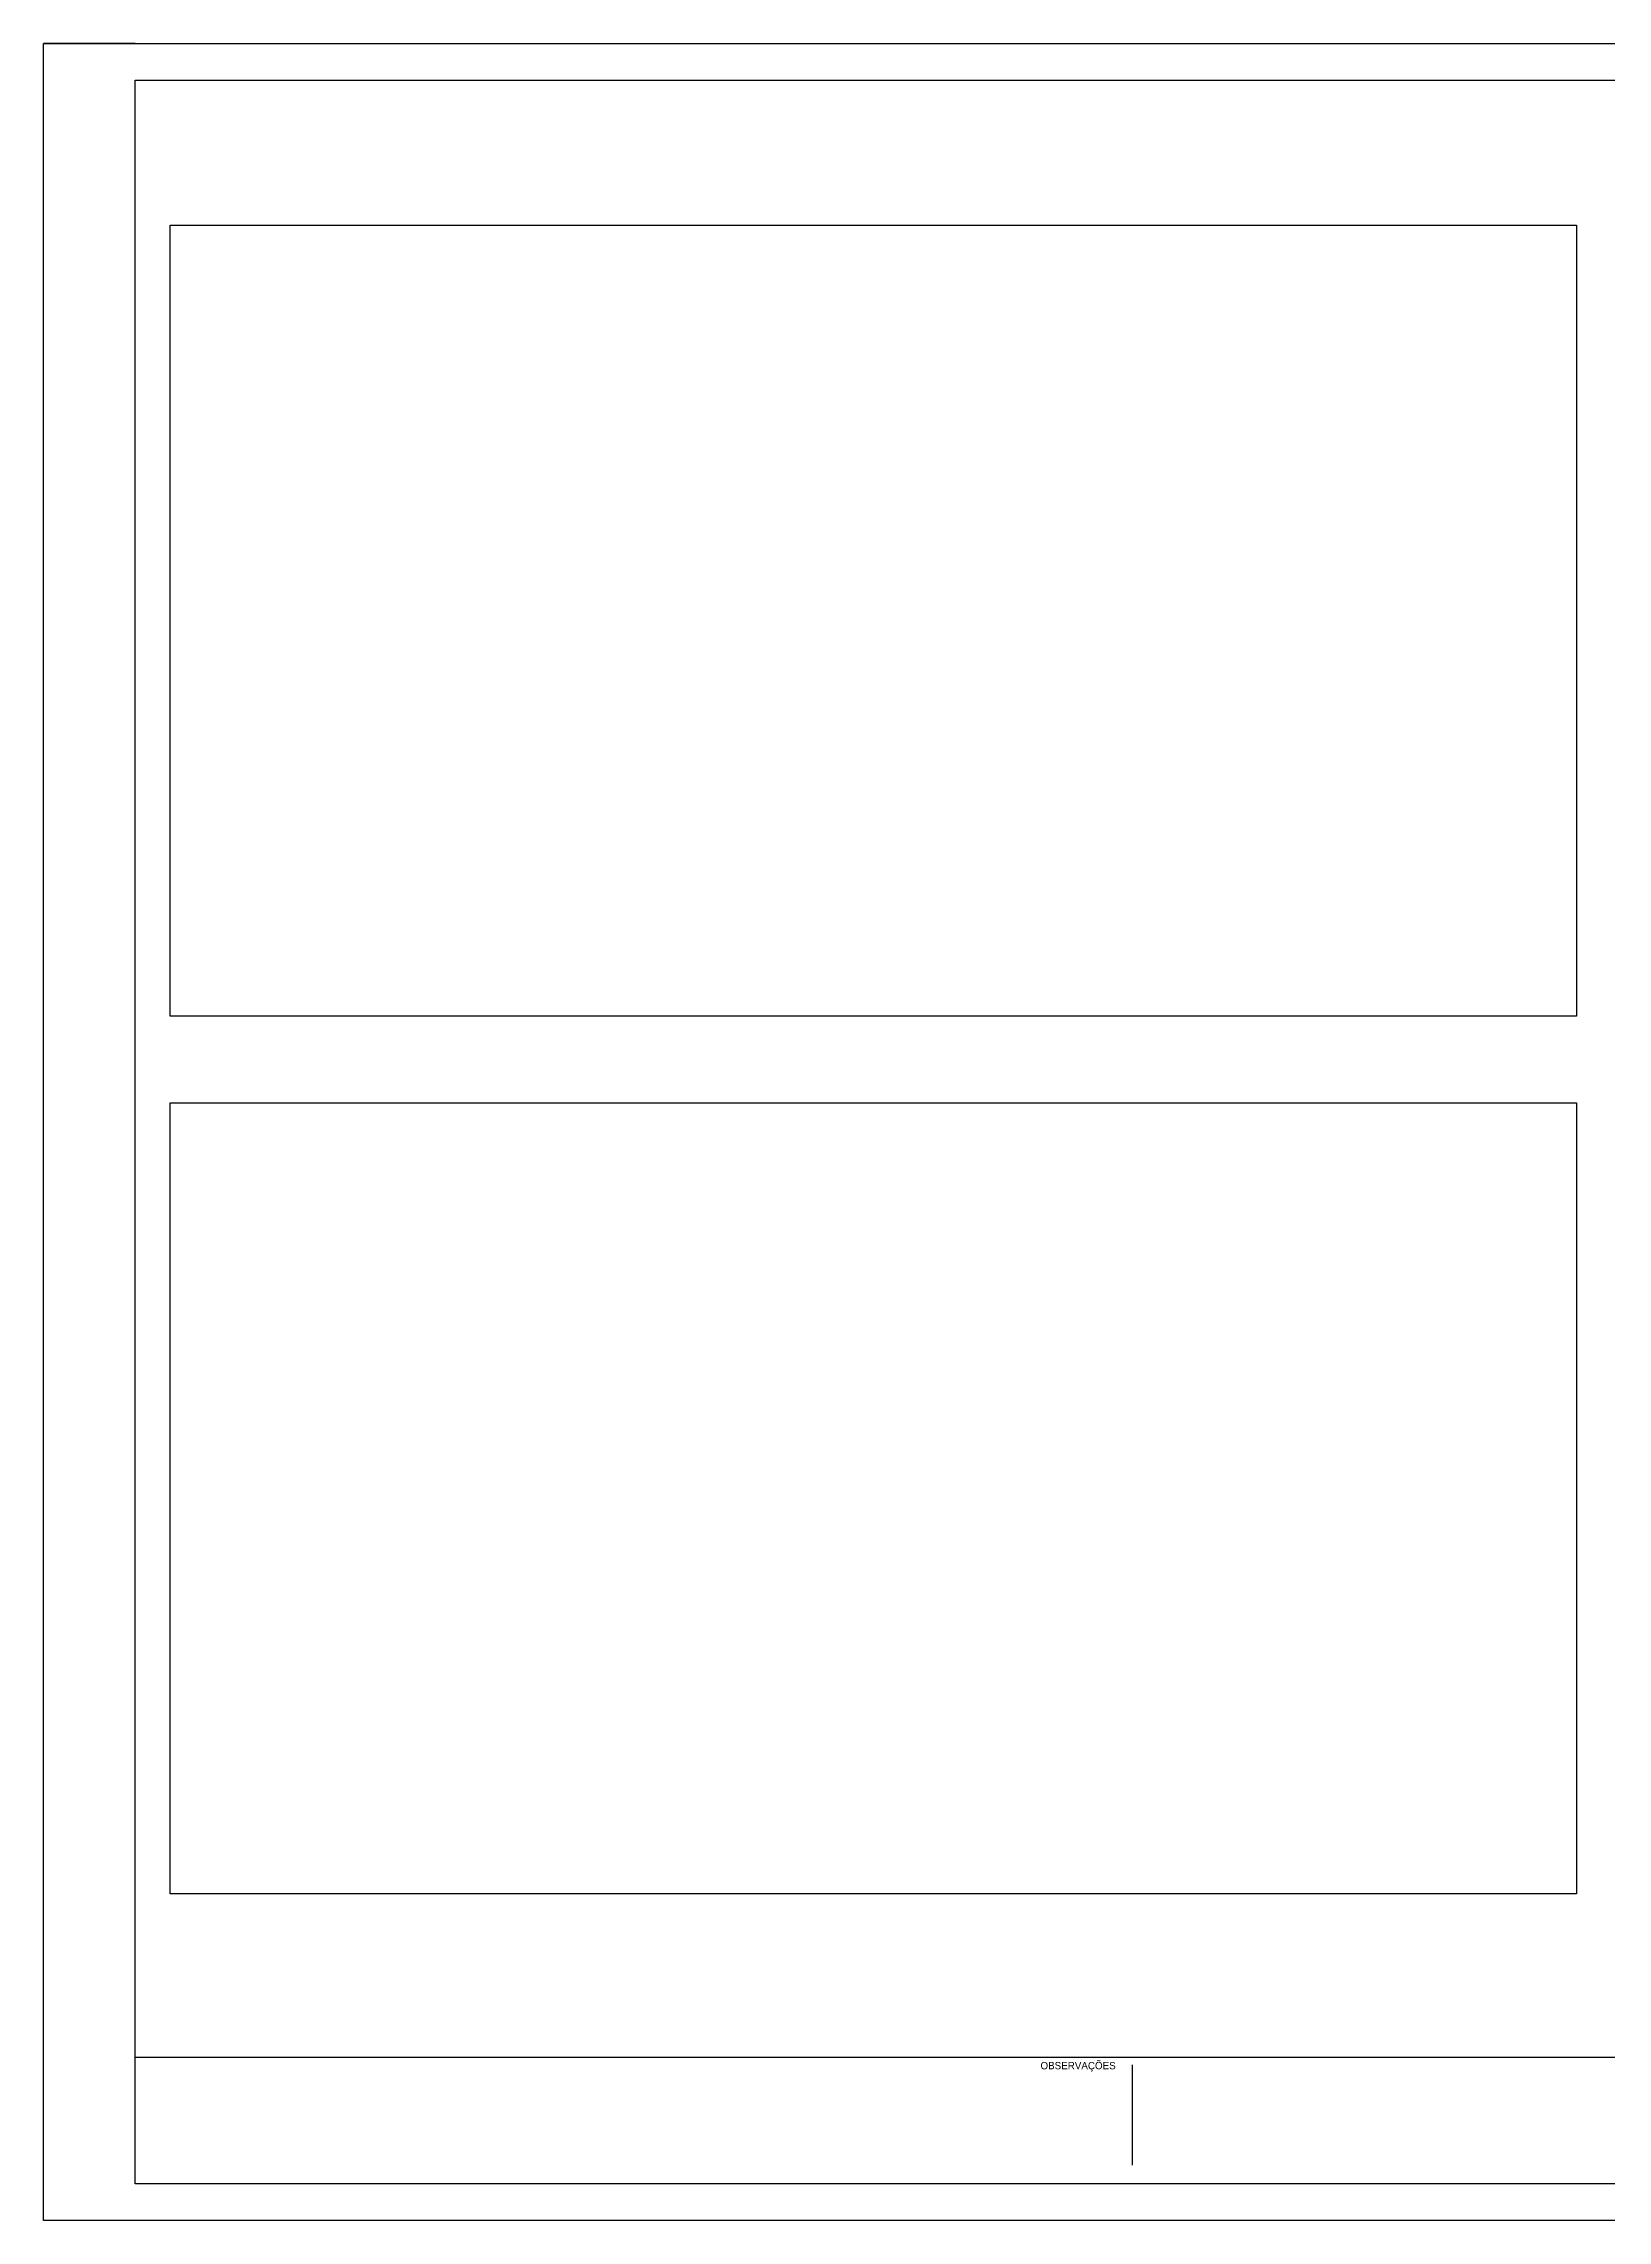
# Paper-space layout '3D' of a CAD drawing. Header units: millimetres. Extents: x 0 to 841, y 0 to 594.
# Drawn here: x 0 to 427, y 0 to 594 of the extents above; entities that cross this region are included whole.
import ezdxf
from ezdxf.enums import TextEntityAlignment as Align

# ---------------------------------------------------------------- set-up
doc = ezdxf.new("R2010")
doc.units = ezdxf.units.MM
doc.header["$MEASUREMENT"] = 0
doc.layers.add('TC_01_FOLHA', color=6, linetype='Continuous')
doc.layers.add('TC_17_TEXTO', color=3, linetype='Continuous')
doc.styles.add('TC_2.0-FUT', font='', dxfattribs={"height": 2})
doc.styles.get('TC_2.0-FUT').set_extended_font_data('Futura Md BT')
picture_1 = doc.add_image_def('image12.png', size_in_pixel=(2300, 1294))
picture_2 = doc.add_image_def('image13.png', size_in_pixel=(2300, 1294))

psp = doc.layouts.new('3D')

# ---------------------------------------------------------------- linework, layer by layer
at = {"layer": 'TC_01_FOLHA'}
for points in [[(0, 594), (841, 594), (841, 0), (0, 0)], [(25, 584), (831, 584), (831, 10), (25, 10)]]:
    psp.add_lwpolyline(points, close=True, dxfattribs=at)
psp.add_lwpolyline([(25, 594), (0, 594)], dxfattribs=at)
at = {"layer": 'TC_17_TEXTO', "color": 251, "true_color": 0x575756, "const_width": 0.3}
for points in [[(25, 44.5), (831, 44.5)], [(297, 15), (297, 42.5)]]:
    psp.add_lwpolyline(points, dxfattribs=at)

# ---------------------------------------------------------------- texts
at = {"layer": 'TC_17_TEXTO', "style": 'TC_2.0-FUT'}
psp.add_text('OBSERVAÇÕES', height=2, dxfattribs=at).set_placement((271.95, 43.25), align=Align.TOP_LEFT)

# ---------------------------------------------------------------- pictures from other files: only their frames are drawn
image = psp.add_image(picture_1, insert=(34.52, 328.61), size_in_units=(383.68, 215.86))
image.dxf.flags = 7
image = psp.add_image(picture_2, insert=(34.52, 89.13), size_in_units=(383.68, 215.86))
image.dxf.flags = 7

doc.saveas('drawing.dxf')
